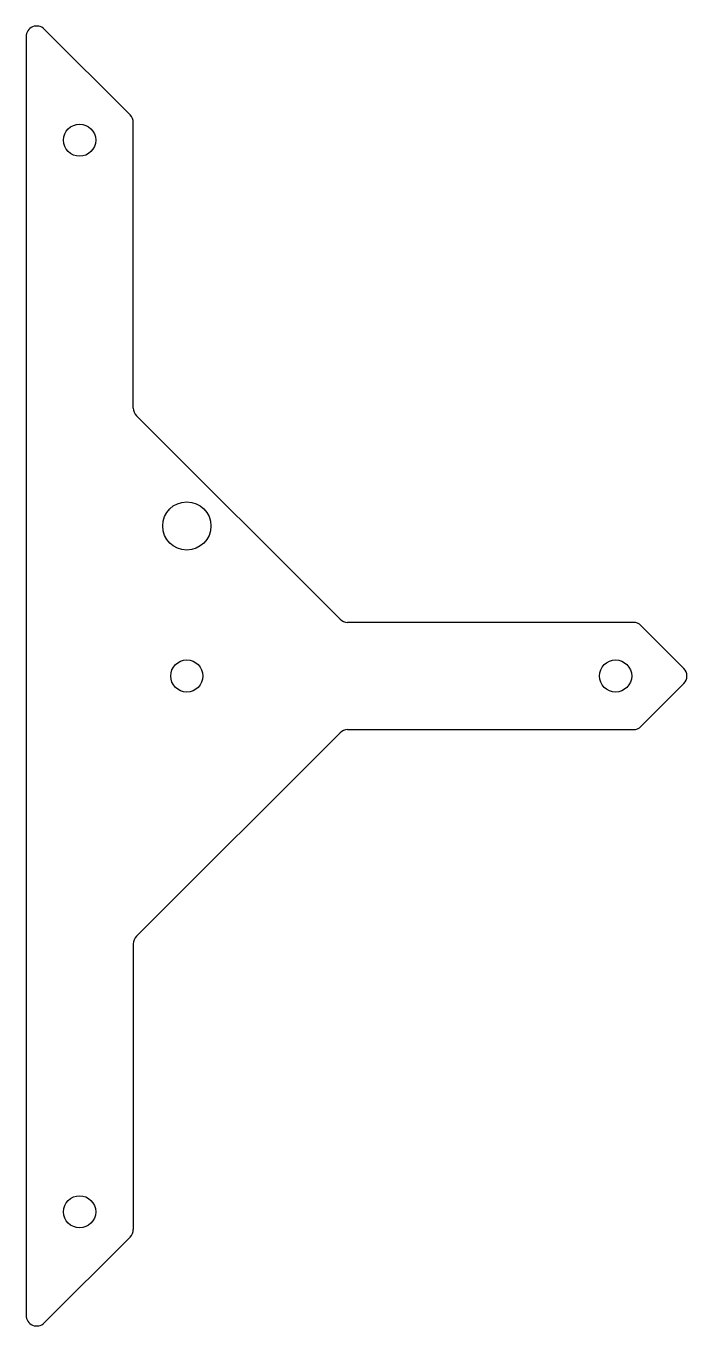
# Model space of a CAD drawing. Extents: x 0 to 123, y -121 to 121.
import ezdxf

# ---------------------------------------------------------------- set-up
doc = ezdxf.new("R2010")
doc.units = 0
doc.layers.add('Sketch', color=7, linetype='CONTINUOUS')

msp = doc.modelspace()

# ---------------------------------------------------------------- linework, layer by layer
at = {"layer": 'Sketch'}
for p, q in [((0, 119.314), (0, -119.314)), ((3.41421, 120.728), (19.4142, 104.728)), ((20, 50), (20, 103.314)), ((58.5858, 10.5858), (20.5858, 48.5858)), ((113.314, 10), (60, 10)), ((114.728, 9.41421), (122.728, 1.41421)), ((114.728, -9.41421), (122.728, -1.41421)), ((20.5858, -48.5858), (58.5858, -10.5858)), ((60, -10), (113.314, -10)), ((20, -50), (20, -103.314)), ((3.41421, -120.728), (19.4142, -104.728))]:
    msp.add_line(p, q, dxfattribs=at)
for centre, radius in [((10, 100), 3), ((30, 28), 4.5), ((30, 0), 3), ((110, 0), 3), ((10, -100), 3)]:
    msp.add_circle(centre, radius, dxfattribs=at)
for centre, start, end in [((2, 119.314), 45, 180), ((18, 103.314), 0, 45), ((22, 50), 180, -135), ((60, 12), -135, -90), ((113.314, 8), 45, 90), ((121.314, 0), -45, 45), ((113.314, -8), -90, -45), ((60, -12), 90, 135), ((22, -50), 135, 180), ((18, -103.314), -45, 0), ((2, -119.314), 180, -45)]:
    msp.add_arc(centre, 2, start, end, dxfattribs=at)

doc.saveas('drawing.dxf')
